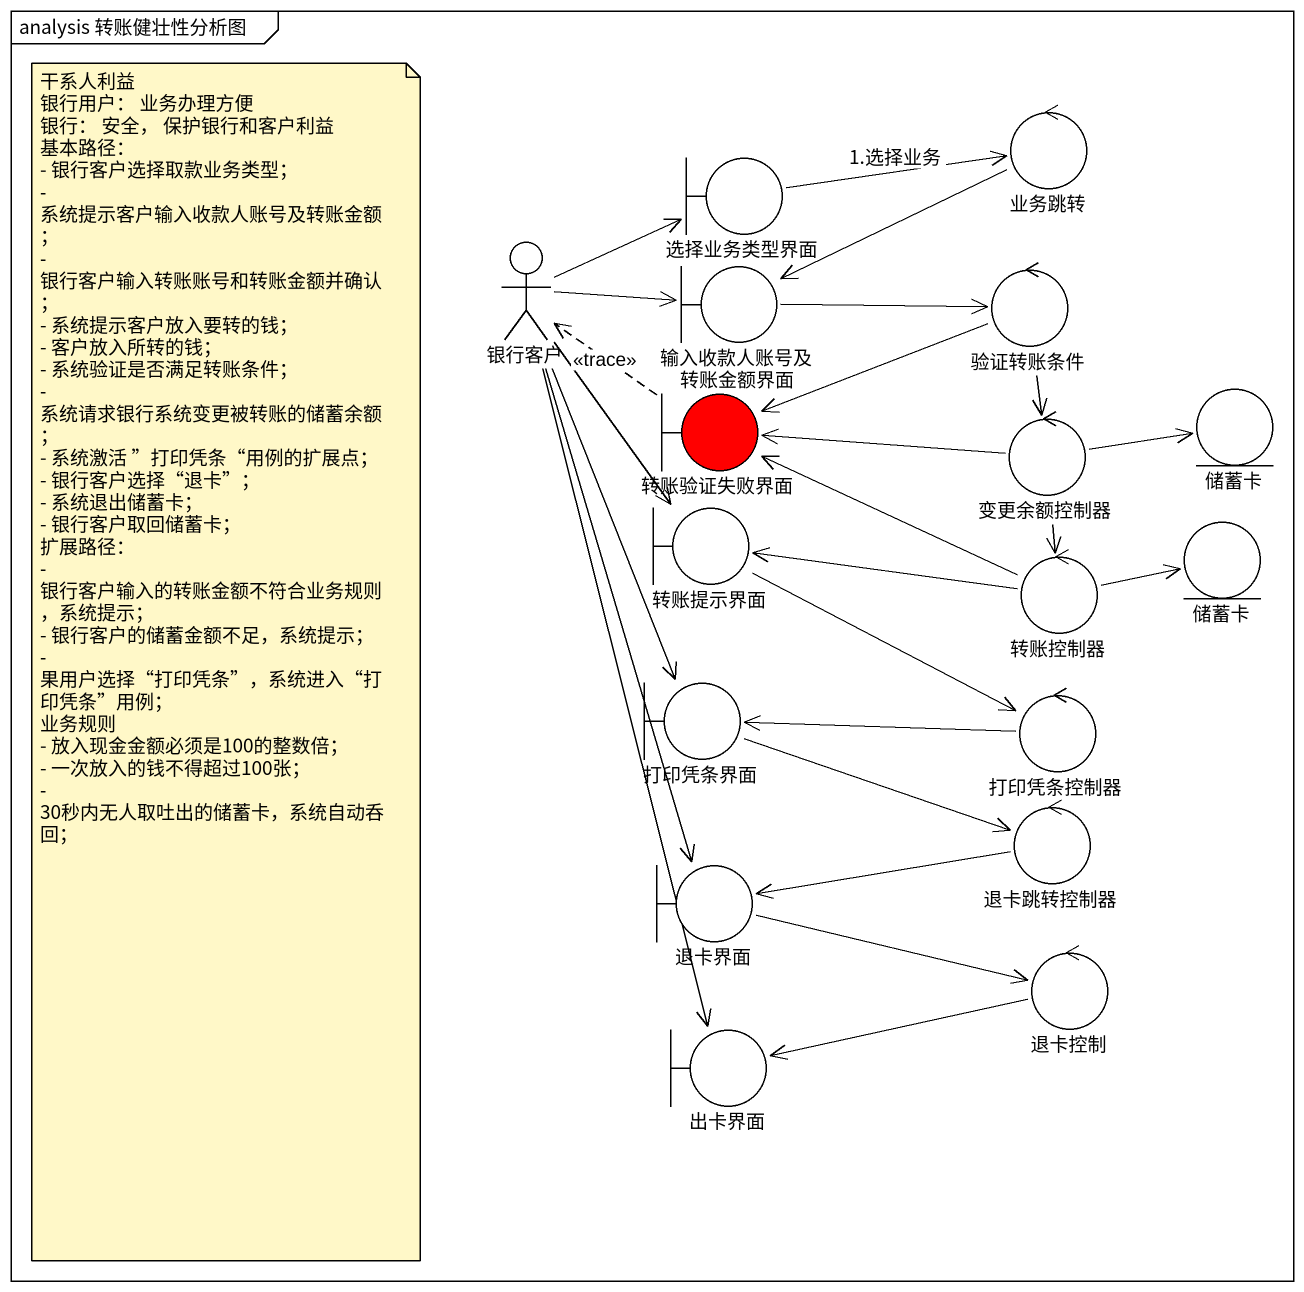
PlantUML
@startuml
mainframe analysis 转账健壮性分析图
boundary 选择业务类型界面
control 业务跳转
actor 银行客户
boundary 输入收款人账号及转账金额界面
control 验证转账条件
boundary 转账验证失败界面 #FF0000
control 变更余额控制器
entity 储蓄卡
boundary 转账提示界面
control 转账控制器
entity "储蓄卡" as 储蓄卡_2
boundary 打印凭条界面
control 打印凭条控制器
control 退卡跳转控制器
boundary 退卡界面
control 退卡控制
boundary 出卡界面
选择业务类型界面 -right-> 业务跳转 : 1.选择业务
业务跳转 -left-> 输入收款人账号及转账金额界面
银行客户 -right-> 选择业务类型界面
银行客户 -right-> 输入收款人账号及转账金额界面
银行客户 --> 转账提示界面
银行客户 --> 打印凭条界面
银行客户 --> 退卡界面
银行客户 --> 出卡界面
输入收款人账号及转账金额界面 -right-> 验证转账条件
验证转账条件 -left-> 转账验证失败界面
验证转账条件 --> 变更余额控制器
转账验证失败界面 .up.> 银行客户 : <<trace>>
变更余额控制器 -left-> 转账验证失败界面
变更余额控制器 -right-> 储蓄卡
变更余额控制器 --> 转账控制器
转账提示界面 -right-> 打印凭条控制器
转账控制器 -left-> 转账验证失败界面
转账控制器 -left-> 转账提示界面
转账控制器 -right-> 储蓄卡_2
打印凭条界面 -right-> 退卡跳转控制器
打印凭条控制器 -left-> 打印凭条界面
退卡跳转控制器 -left-> 退卡界面
退卡界面 -right-> 退卡控制
退卡控制 -left-> 出卡界面
note as N1
  干系人利益
  银行用户： 业务办理方便
  银行： 安全， 保护银行和客户利益
  基本路径：
  - 银行客户选择取款业务类型；
  - 系统提示客户输入收款人账号及转账金额；
  - 银行客户输入转账账号和转账金额并确认；
  - 系统提示客户放入要转的钱；
  - 客户放入所转的钱；
  - 系统验证是否满足转账条件；
  - 系统请求银行系统变更被转账的储蓄余额；
  - 系统激活 ”打印凭条“用例的扩展点；
  - 银行客户选择“退卡”；
  - 系统退出储蓄卡；
  - 银行客户取回储蓄卡；
  扩展路径：
  - 银行客户输入的转账金额不符合业务规则，系统提示；
  - 银行客户的储蓄金额不足，系统提示；
  - 果用户选择“打印凭条”，系统进入“打印凭条”用例；
  业务规则
  - 放入现金金额必须是100的整数倍；
  - 一次放入的钱不得超过100张；
  - 30秒内无人取吐出的储蓄卡，系统自动呑回；
end note
@enduml
